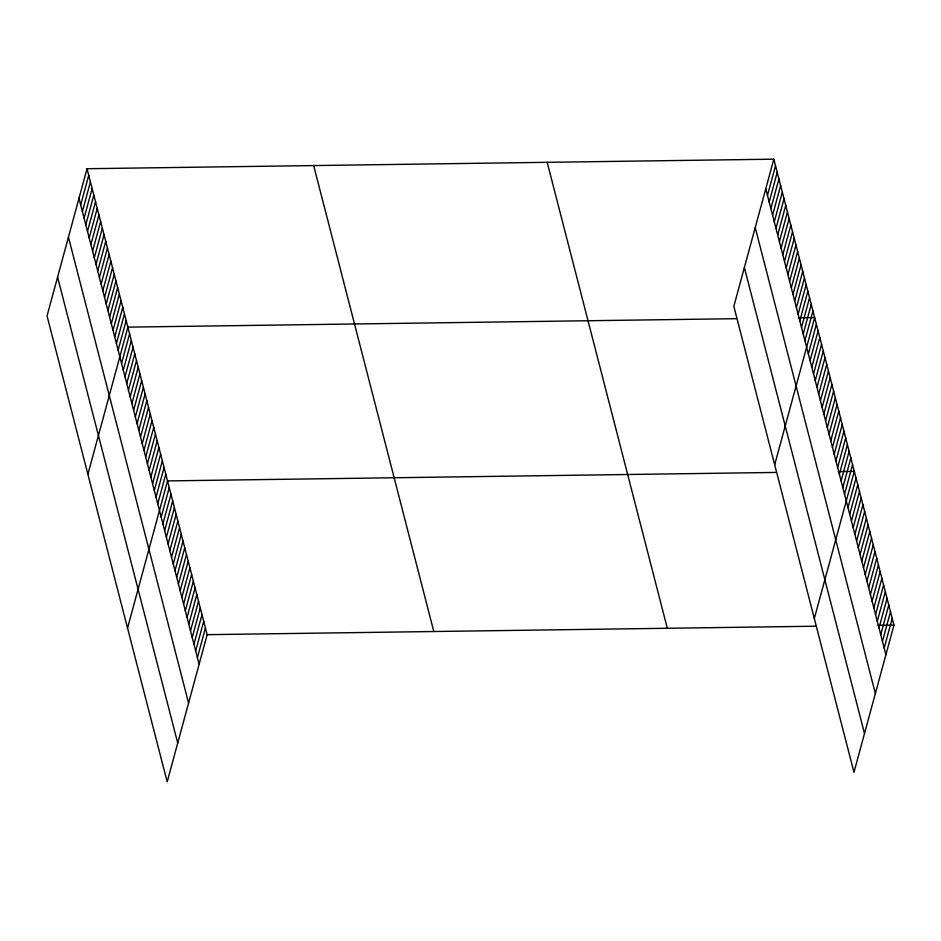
<?xml version="1.0" encoding="UTF-8"?>
<svg xmlns="http://www.w3.org/2000/svg" width="941" height="941" viewBox="0 0 941 941"><rect width="100%" height="100%" fill="white"/><g stroke="black" fill="none" stroke-linecap="round" stroke-linejoin="round"><path stroke-width="1.41" d="M87.031 168.721L47.05 315.882L167.18 781.83L207.161 634.669L87.031 168.721L773.82 159.17L893.95 625.118L853.969 772.279L733.839 306.331L773.82 159.17M80.691 204.926L88.736 175.32M82.396 211.537L90.442 181.919M84.09 218.136L92.136 188.518M85.796 224.734L93.841 195.128M87.501 231.333L95.547 201.727M89.195 237.932L97.241 208.326M90.901 244.531L98.946 214.924M92.606 251.141L100.652 221.523M94.3 257.74L102.346 228.134M96.006 264.339L104.051 234.732M97.711 270.937L105.757 241.331M99.417 277.536L107.45 247.93M101.11 284.147L109.156 254.529M102.816 290.745L110.862 261.139M104.522 297.344L112.555 267.738M106.215 303.943L114.261 274.337M107.921 310.542L115.966 280.936M109.627 317.141L117.672 287.534M111.32 323.751L119.366 294.133M113.026 330.35L121.071 300.744M114.731 336.949L122.777 307.342M116.425 343.547L124.471 313.941M118.131 350.146L126.176 320.54M87.889 474.311L127.882 327.139L736.215 318.681M121.554 363.438L129.599 333.832M123.283 370.119L131.328 340.513M125 376.812L133.046 347.194M126.729 383.493L134.775 353.887M128.447 390.174L136.492 360.568M130.176 396.867L138.221 367.249M131.893 403.548L139.938 373.942M133.622 410.229L141.668 380.623M135.339 416.922L143.385 387.316M137.068 423.603L145.114 393.997M138.798 430.284L146.831 400.678M140.515 436.977L148.56 407.371M142.244 443.658L150.289 414.052M143.961 450.351L152.007 420.733M145.69 457.032L153.736 427.426M147.408 463.713L155.453 434.107M149.137 470.406L157.182 440.788M150.854 477.087L158.9 447.481M152.583 483.768L160.629 454.162M154.3 490.461L162.346 460.855M156.03 497.142L164.075 467.536M157.747 503.823L165.792 474.217M127.541 628.07L167.522 480.91L775.855 472.441M161.193 517.197L169.239 487.591M162.922 523.89L170.968 494.272M164.651 530.571L172.685 500.965M166.369 537.252L174.414 507.646M168.098 543.945L176.143 514.327M169.815 550.626L177.861 521.02M171.544 557.307L179.59 527.701M173.262 564L181.307 534.382M174.991 570.681L183.036 541.075M176.708 577.362L184.754 547.756M178.437 584.055L186.483 554.449M180.154 590.736L188.2 561.13M181.884 597.417L189.929 567.811M183.601 604.11L191.646 574.504M185.33 610.791L193.376 581.185M187.047 617.484L195.093 587.866M188.776 624.165L196.822 594.559M190.505 630.846L198.539 601.24M192.223 637.539L200.268 607.921M193.952 644.22L201.997 614.614M195.669 650.901L203.715 621.295M197.398 657.594L205.444 627.976M767.48 195.375L775.525 165.769M769.185 201.974L777.219 172.368M770.879 208.584L778.925 178.966M772.585 215.183L780.63 185.577M774.29 221.782L782.336 192.176M775.984 228.381L784.029 198.774M777.689 234.979L785.735 205.373M779.395 241.59L787.441 211.972M781.089 248.189L789.134 218.583M782.794 254.788L790.84 225.181M784.5 261.386L792.545 231.78M786.194 267.985L794.239 238.379M787.899 274.584L795.945 244.978M789.605 281.194L797.65 251.576M791.299 287.793L799.344 258.187M793.004 294.392L801.05 264.786M794.71 300.991L802.755 271.384M796.415 307.589L804.449 277.983M798.109 314.2L806.155 284.582M799.815 320.799L807.86 291.192M801.52 327.397L809.554 297.791M803.214 333.996L811.26 304.39M804.92 340.595L812.965 310.989M774.678 464.76L814.671 317.587L798.686 317.811M808.343 353.887L816.388 324.28M810.072 360.568L818.117 330.961M811.789 367.261L819.834 337.643M813.518 373.942L821.564 344.335M815.235 380.623L823.281 351.017M816.964 387.316L825.01 357.698M818.682 393.997L826.727 364.39M820.411 400.678L828.456 371.072M822.128 407.371L830.174 377.764M823.857 414.052L831.903 384.446M825.575 420.733L833.62 391.127M827.304 427.426L835.349 397.82M829.033 434.107L837.067 404.501M830.75 440.8L838.796 411.182M832.479 447.481L840.513 417.875M834.197 454.162L842.242 424.556M835.926 460.855L843.971 431.237M837.643 467.536L845.688 437.93M839.372 474.217L847.418 444.611M841.089 480.91L849.135 451.292M842.818 487.591L850.864 457.985M844.536 494.272L852.581 464.666M814.33 618.519L854.31 471.359L838.325 471.57M847.982 507.646L856.028 478.04M849.711 514.327L857.757 484.721M851.429 521.02L859.474 491.414M853.158 527.701L861.203 498.095M854.887 534.394L862.921 504.776M856.604 541.075L864.65 511.469M858.333 547.756L866.367 518.15M860.05 554.449L868.096 524.831M861.78 561.13L869.825 531.524M863.497 567.811L871.542 538.205M865.226 574.504L873.272 544.886M866.943 581.185L874.989 551.579M868.672 587.866L876.718 558.26M870.39 594.559L878.435 564.953M872.119 601.24L880.164 571.634M873.836 607.921L881.882 578.315M875.565 614.614L883.611 585.008M877.283 621.295L885.328 591.689M879.012 627.988L887.057 598.37M880.729 634.669L888.774 605.063M882.458 641.35L890.504 611.744M884.187 648.043L892.221 618.425M207.161 634.669L815.494 626.212M877.965 625.342L893.95 625.118M765.774 188.776L885.904 654.724M755.235 227.569L875.365 693.517M744.378 267.538L864.508 733.486M547.18 162.322L667.31 628.27M313.671 165.569L433.801 631.517M78.985 198.328L199.116 664.275M68.446 237.12L188.576 703.068M57.589 277.089L177.72 743.037"/></g></svg>
